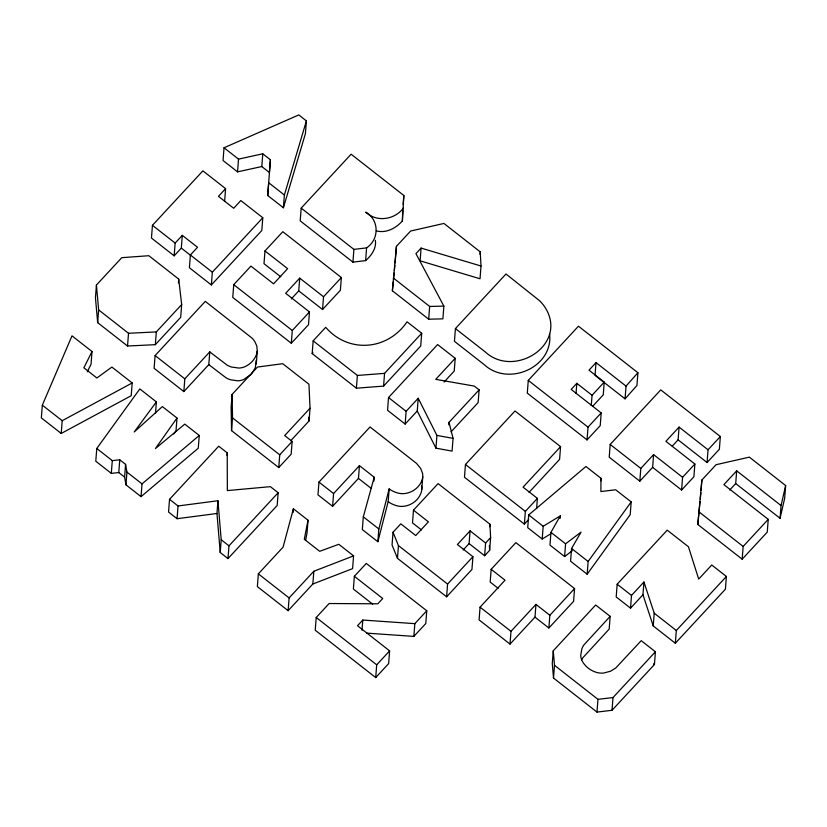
<?xml version="1.0" encoding="UTF-8"?>
<svg xmlns="http://www.w3.org/2000/svg" width="827" height="827" viewBox="0 0 827 827"><rect width="100%" height="100%" fill="white"/><g stroke="black" fill="none" stroke-linecap="round" stroke-linejoin="round"><path stroke-width="1.24" d="M601.012 478.316L600.878 491.527L615.65 489.77L631.187 501.927L630.205 514.673L587.16 574.217L570.578 561.244L571.56 548.497L581.071 532.102L565.585 543.815L564.603 556.561L549.965 545.107L550.947 532.361L560.313 515.852L543.184 526.282L542.202 539.028L527.719 527.678L528.691 514.942L585.929 466.5L601.012 478.316L600.816 480.859M251.449 373.938L255.326 367.829L256.194 360.417M257.259 351.248L256.815 346.006L254.799 341.551A20.83 19.093 4.4 0 0 252.008 338.098L205.282 301.379L155.094 355.569L154.111 368.304L183.832 391.574L208.807 364.624L209.779 351.878L227.105 365.131A22.608 20.716 4.4 0 0 231.508 367.033L238.745 368.056A16.809 15.403 4.4 0 0 244.658 366.816C250.963 364.076 256.287 358.194 257.259 351.248L256.277 363.994M376.254 230.847C386.064 233.555 396.05 228.242 402.377 220.923L402.77 210.606M402.377 220.923L403.845 195.482L351.124 154.204L301.183 208.115L300.201 220.861L352.922 262.128L365.617 260.619C371.364 255.595 376.605 248.358 375.375 240.316M267.71 195.482L270.398 159.766L262.779 153.801L238.527 159.125L224.034 147.775L298.785 114.922L306.403 120.887L305.421 133.633L283.403 207.763L267.71 195.482L268.692 182.736L284.374 195.017L283.403 207.763M42.332 405.158L41.35 417.904L61.219 433.451L131.214 395.709L132.196 382.963L111.883 367.064L96.873 377.98L83.878 367.808L92.014 351.516L72.001 335.845L42.332 405.158L62.19 420.705L61.219 433.451M96.428 285.036L95.446 297.772L97.669 322.644L127.534 346.027L155.342 344.663L180.689 317.299L181.671 304.553L178.704 279.102L148.839 255.719L121.776 257.673L96.428 285.036L98.64 309.898L97.669 322.644M92.014 351.516L91.042 364.262L87.238 371.861M96.769 448.472L95.787 461.218L111.314 473.375L118.778 472.558L124.608 477.117L125.952 484.829L141.045 496.645L198.273 448.203L199.255 435.467L184.772 424.117L155.414 448.575L176.999 418.038L162.361 406.584L134.201 431.973L156.386 401.901L139.815 388.928L96.769 448.472L112.296 460.629L119.76 459.812L125.58 464.371L126.934 472.093L125.952 484.829M111.314 473.375L112.296 460.629M127.534 346.027L128.516 333.281L98.64 309.898M118.778 472.558L119.76 459.812M124.608 477.117L125.58 464.371M152.447 225.306L151.465 238.052L174.166 255.822L181.32 248.1L182.302 235.364L197.539 247.283L190.386 255.005L189.404 267.752L211.361 284.943L261.808 230.485L262.779 217.739L240.822 200.558L233.679 208.27L218.442 196.35L225.595 188.628L202.894 170.858L152.447 225.306L175.148 243.076L174.166 255.822M141.045 496.645L142.027 483.898L199.255 435.467M155.342 344.663L156.324 331.916L181.671 304.553M155.507 413.376L156.386 401.901M178.415 282.927L178.704 279.102M169.535 499.312L168.553 512.047L177.061 518.715L216.953 513.484L217.935 500.738L178.043 505.969L169.535 499.312L218.721 446.208L227.229 452.876L227.342 490.587L270.398 486.658L278.161 492.747L277.179 505.483L227.994 558.587L220.23 552.508L216.953 513.484M176.999 418.038L176.017 430.784L173.784 433.948M183.832 391.574L184.814 378.828L209.779 351.878M177.061 518.715L178.043 505.969M211.361 284.943L212.343 272.197L262.779 217.739M224.034 147.775L223.052 160.521L237.545 171.861L261.797 166.547L269.416 172.512L270.398 159.766M224.613 201.375L225.595 188.628M237.545 171.861L238.527 159.125M322.551 309.515L340.373 290.277L341.355 277.541L282.803 231.705L264.981 250.943L287.62 268.661L273.572 283.826L250.932 266.108L233.741 284.664L232.759 297.41L291.311 343.246L308.502 324.691L309.474 311.944L285.666 293.306L299.715 278.13L323.533 296.769L322.551 309.515L298.743 290.877L299.715 278.13M227.032 455.419L227.229 452.876M232.108 394.417L231.126 407.163L231.55 430.629L278.751 467.575L291.166 454.168L292.148 441.422L284.684 435.581L310.032 408.218L308.947 384.235L282.72 363.704L257.455 367.054L232.108 394.417L232.532 417.883L231.55 430.629M220.23 552.508L221.212 539.762L217.935 500.738M227.994 558.587L228.976 545.841L278.161 492.747M261.797 166.547L262.779 153.801M264.981 250.943L263.999 263.679L280.735 276.776M258.344 573.855L257.362 586.601L288.127 610.688L312.844 584.007L352.602 568.625L353.584 555.878L338.801 544.3L319.687 551.309L304.295 539.266L308.026 520.224L293.389 508.76L283.061 547.174L258.344 573.855L289.109 597.942L288.127 610.688M278.751 467.575L279.733 454.829L292.148 441.422M291.311 343.246L292.293 330.5L309.474 311.944M293.099 512.585L293.389 508.76M312.182 353.584L313.164 340.838L325.714 327.296C348.301 353.553 387.491 350.586 407.06 321.806L421.698 333.26L420.716 346.006L383.583 386.106L356.396 388.194L312.182 353.584L312.937 352.767M290.69 440.77L309.05 420.953L310.032 408.218M308.026 520.224L307.044 532.96L305.649 540.103M374.217 477.231L363.311 516.823L362.329 529.569L377.867 541.726L378.838 528.98L389.155 488.922L391.481 490.432A24.221 22.195 4.4 0 0 396.061 492.447C406.719 496.582 419.578 489.687 422.452 478.74A15.589 14.276 4.4 0 0 422.504 473.189L420.612 468.351L416.519 463.389L370.02 426.97L318.953 482.1L317.971 494.846L332.609 506.3L358.453 478.399L359.435 465.653L374.217 477.231L373.928 481.056M312.844 584.007L313.826 571.261L353.584 555.878M354.349 576.295L382.736 598.51L377.836 603.793L329.136 603.524L316.214 617.48L315.232 630.215L375.716 677.571L388.638 663.616L389.62 650.88L357.512 625.739L362.784 620.054L414.844 623.651L426.763 610.781L366.278 563.425L354.349 576.295L353.377 589.041L372.626 604.113M332.609 506.3L333.591 493.554L359.435 465.653M352.922 262.128L353.904 249.392L301.183 208.115M365.617 260.619L366.599 247.873C379.386 239.354 379.459 219.951 365.73 212.136C376.657 222.525 394.531 219.796 403.359 208.187M356.396 388.194L357.378 375.448L313.164 340.838M361.999 630.246L362.784 620.054M383.583 386.106L384.555 373.359L421.698 333.26M421.088 248.09L415.95 253.651L443.872 306.114L442.89 318.86L428.675 319.191L392.38 290.773L396.443 246.332L410.626 231.022L443.934 223.445L480.229 251.853L481.014 266.025L480.032 278.771L420.116 260.836L421.088 248.09L481.014 266.025M396.443 246.332L395.099 262.872M403.162 204.403L403.845 195.482M444.068 382.033L454.23 371.065L455.212 358.318L437.617 344.549L388.525 397.539L387.553 410.285L405.147 424.065L417.242 410.998L418.224 398.252L406.119 411.319L405.147 424.065M377.867 541.726L388.173 501.669L389.155 488.922M375.716 677.571L376.698 664.825L389.62 650.88M484.622 555.754L489.636 550.337L490.618 537.591L489.904 524.184L438.072 483.609L413.479 510.156L428.417 521.847L415.743 535.534L400.806 523.842L393.032 532.237L392.05 544.983L397.467 558.339L446.601 596.805L471.948 569.441L472.93 556.695L457.393 544.538L470.067 530.851L485.604 543.019L484.622 555.754L469.085 543.597L470.067 530.851M397.467 558.339L398.438 545.593L393.032 532.237M413.479 510.156L412.508 522.902L421.46 529.921M428.675 319.191L429.658 306.445L393.363 278.027M421.76 489.574L422.742 476.828M366.878 633.141L413.862 636.397L414.844 623.651M455.212 358.318L435.736 379.345L474.284 386.085L479.112 389.858L449.02 422.349L453.062 438.362L452.08 451.108L435.932 448.162L436.914 435.415L418.224 398.252M426.763 610.781L425.781 623.527L413.862 636.397M455.419 328.577L485.294 351.961C514.27 378.683 567.736 344.818 545.624 308.275A46.291 42.415 4.4 0 0 539.824 300.925L505.99 273.995L455.419 328.577L454.437 341.324L484.312 364.707C508.316 386.984 553.511 367.312 549.604 333.798M448.823 424.902L449.02 422.349M446.601 596.805L447.583 584.058L472.93 556.695M480.032 254.406L480.229 251.853M529.053 492.365L559.59 459.398L560.572 446.652L515.014 410.988L465.456 464.495L464.474 477.241L524.37 524.122L528.67 519.48M479.112 389.858L478.14 402.604L451.056 431.839M548.87 628.013L573.587 601.332L574.569 588.586L515.872 542.636L491.155 569.317L505.039 580.192L480.073 607.152L479.091 619.888L510.011 644.099L534.976 617.138L535.958 604.392L549.852 615.267L548.87 628.013L534.976 617.138M489.708 526.727L489.904 524.184M491.155 569.317L490.173 582.063L498.112 588.276M625.057 398.852L626.039 386.116L596.019 362.608L595.037 375.355L625.057 398.852L636.935 385.485L637.917 372.739L578.466 326.2L528.277 380.389L527.295 393.135L587.046 439.902L600.216 425.678L601.198 412.931L571.178 389.434L576.822 383.335L592.06 395.265L591.274 405.457M510.011 644.099L510.993 631.352L535.958 604.392M524.37 524.122L525.352 511.386L537.395 498.381L523.057 487.155L560.572 446.652M536.609 508.574L537.395 498.381M560.117 518.405L560.313 515.852M553.263 650.787L552.281 663.533L553.511 678.047L596.98 712.078L612.021 710.3L654.436 664.515L655.418 651.769L641.225 640.667L615.722 668.03L610.553 671.235L603.421 673.085A18.184 16.664 4.4 0 1 597.187 672.599C590.881 670.904 585.071 666.645 582.084 660.773A16.685 15.289 4.4 0 1 580.73 655.325L581.867 648.781A21.864 20.034 4.4 0 1 583.976 644.853L610.161 616.342L595.667 605.002L553.263 650.787L554.493 665.301L553.511 678.047M576.037 393.528L576.822 383.335M587.046 439.902L588.018 427.156L601.198 412.931M587.16 574.217L588.142 561.471L631.187 501.927M596.019 362.608L588.989 370.196L604.227 382.126L603.245 394.872L592.814 406.129M707.075 462.541L708.046 449.795L679.07 427.104L678.099 439.85L707.075 462.541L719.366 449.257L720.348 436.522L660.752 389.868L610.192 444.45L609.21 457.197L639.829 481.169L652.627 467.348L653.599 454.602L682.575 477.293L681.603 490.029L652.627 467.348M596.98 712.078L597.962 699.332L554.493 665.301M610.161 616.342L609.179 629.089L582.994 657.599A21.864 20.034 4.4 0 0 581.515 660.101M642.951 594.758L653.237 625.946L675.339 643.251L725.403 589.196L726.385 576.46L711.747 564.996L698.701 579.086L688.446 546.761L667.234 530.159L617.169 584.203L616.198 596.949L630.536 608.165L642.951 594.758L643.933 582.012L631.508 595.43L630.536 608.165M612.021 710.3L613.003 697.554L655.418 651.769M639.829 481.169L640.801 468.423L653.599 454.602M653.237 625.946L654.219 613.2L643.933 582.012M675.339 643.251L676.321 630.505L726.385 576.46M679.07 427.104L665.9 441.329L694.876 464.019L693.894 476.755L681.603 490.029M736.681 470.821L723.883 484.632L768.242 519.356L767.26 532.102L742.17 559.197L697.812 524.473L701.875 480.022L716.058 464.712L749.355 457.135L785.65 485.552L784.668 498.288L780.057 518.291L735.699 483.557L736.681 470.821L781.039 505.545L780.057 518.291M701.089 490.215L701.875 480.022M742.17 559.197L743.153 546.451L768.242 519.356M392.38 290.773L393.249 281.893M393.497 279.361L394.107 273.024M394.355 270.481L394.851 265.415M697.812 524.473L700.035 501.648M700.273 499.105L700.893 492.768M781.039 505.545L785.65 485.552M284.374 195.017L306.403 120.887M626.039 386.116L637.917 372.739M175.148 243.076L182.302 235.364M291.3 298.909L298.743 290.877M323.533 296.769L341.355 277.541M289.109 597.942L313.826 571.261M592.06 395.265L604.227 382.126M463.172 549.986L469.085 543.597M485.604 543.019L490.618 537.591M672.33 446.073L678.099 439.85M549.852 615.267L574.569 588.586M682.575 477.293L694.876 464.019M708.046 449.795L720.348 436.522M729.734 490.008L735.699 483.557M250.819 374.569L243.676 379.562A16.809 15.403 4.4 0 1 237.762 380.802L230.526 379.779A22.608 20.716 4.4 0 1 226.122 377.867L208.807 364.624M564.603 556.561L572.346 550.71M542.202 539.028L550.772 533.808M62.19 420.705L132.196 382.963M353.904 249.392L366.599 247.873M597.962 699.332L613.003 697.554M357.378 375.448L384.555 373.359M128.516 333.281L156.324 331.916M429.658 306.445L443.872 306.114M436.914 435.415L453.062 438.362M388.173 501.669L390.499 503.167A24.221 22.195 4.4 0 0 395.089 505.194C405.737 509.329 418.596 502.434 421.47 491.486A15.589 14.276 4.4 0 0 421.522 485.935M698.794 511.727L743.153 546.451M528.277 380.389L588.018 427.156M610.192 444.45L640.801 468.423M388.525 397.539L406.119 411.319M465.456 464.495L525.352 511.386M528.691 514.942L543.184 526.282M550.947 532.361L565.585 543.815M571.56 548.497L588.142 561.471M617.169 584.203L631.508 595.43M654.219 613.2L676.321 630.505M233.741 284.664L292.293 330.5M190.386 255.005L212.343 272.197M181.32 248.1L190.468 255.264M653.547 663.823L654.436 664.515M358.453 478.399L371.395 488.53M480.073 607.152L510.993 631.352M318.953 482.1L333.591 493.554M363.311 516.823L378.838 528.98M398.438 545.593L447.583 584.058M155.094 355.569L184.814 378.828M232.532 417.883L279.733 454.829M221.212 539.762L228.976 545.841M316.214 617.48L376.698 664.825M126.934 472.093L142.027 483.898M417.242 410.998L435.932 448.162M489.377 545.458L489.636 550.337M308.874 417.17L309.05 420.953"/></g></svg>
